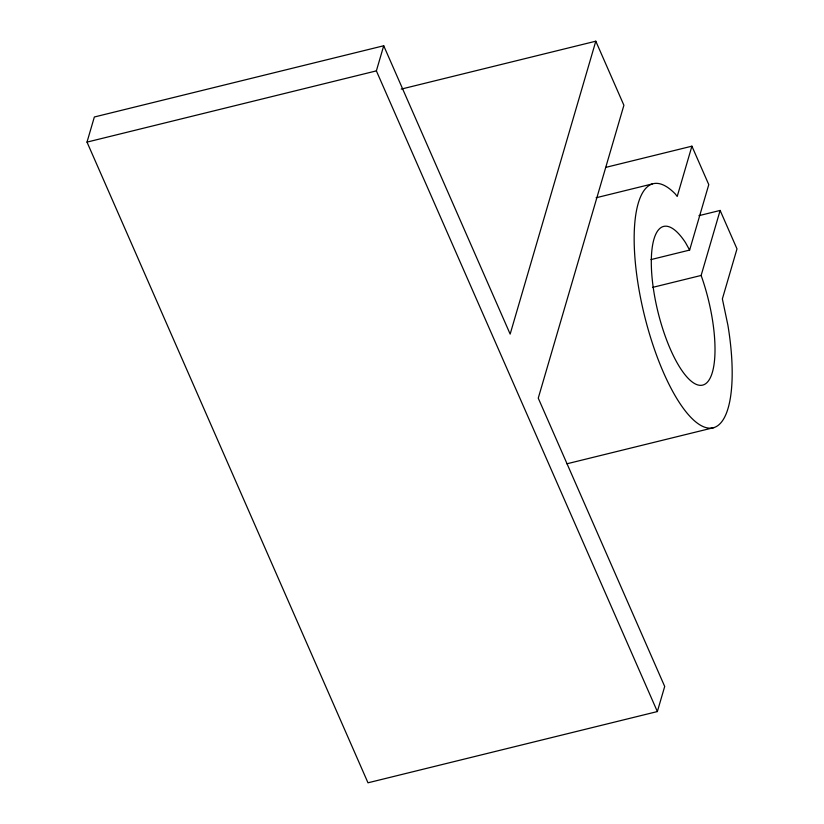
<?xml version="1.0" encoding="UTF-8"?>
<svg xmlns="http://www.w3.org/2000/svg" width="824" height="824" viewBox="0 0 824 824"><rect width="100%" height="100%" fill="white"/><g stroke="black" fill="none" stroke-linecap="round" stroke-linejoin="round"><path stroke-width="1.24" d="M595.804 41.2L623.902 105.266L538.257 398.147L664.7 686.464L657.356 711.565L367.988 782.8L87.004 142.109L94.348 116.998L383.716 45.763L510.159 334.081L595.804 41.2L401.226 89.105M657.356 711.565L376.372 70.874L383.716 45.763M605.846 167.365L691.913 146.178L677.204 196.462L675.392 194.073A125.701 39.902 76.2 0 0 635.623 265.493A125.701 39.902 76.2 0 0 699.236 424.453A125.701 39.902 76.2 0 0 727.922 325.326L722.37 298.906L736.996 248.879L720.135 210.439L698.937 215.661M650.96 259.591L689.626 250.074L708.774 184.617L691.913 146.178M689.626 250.074L685.558 242.72A81.71 25.935 76.2 0 0 652.484 281.664A81.71 25.935 76.2 0 0 701.77 385.272A81.71 25.935 76.2 0 0 701.131 275.453L720.135 210.439M87.004 142.109L376.372 70.874M596.102 197.77L652.227 183.948M652.484 287.422L701.131 275.453M566.933 463.788L714.109 427.563"/></g></svg>
